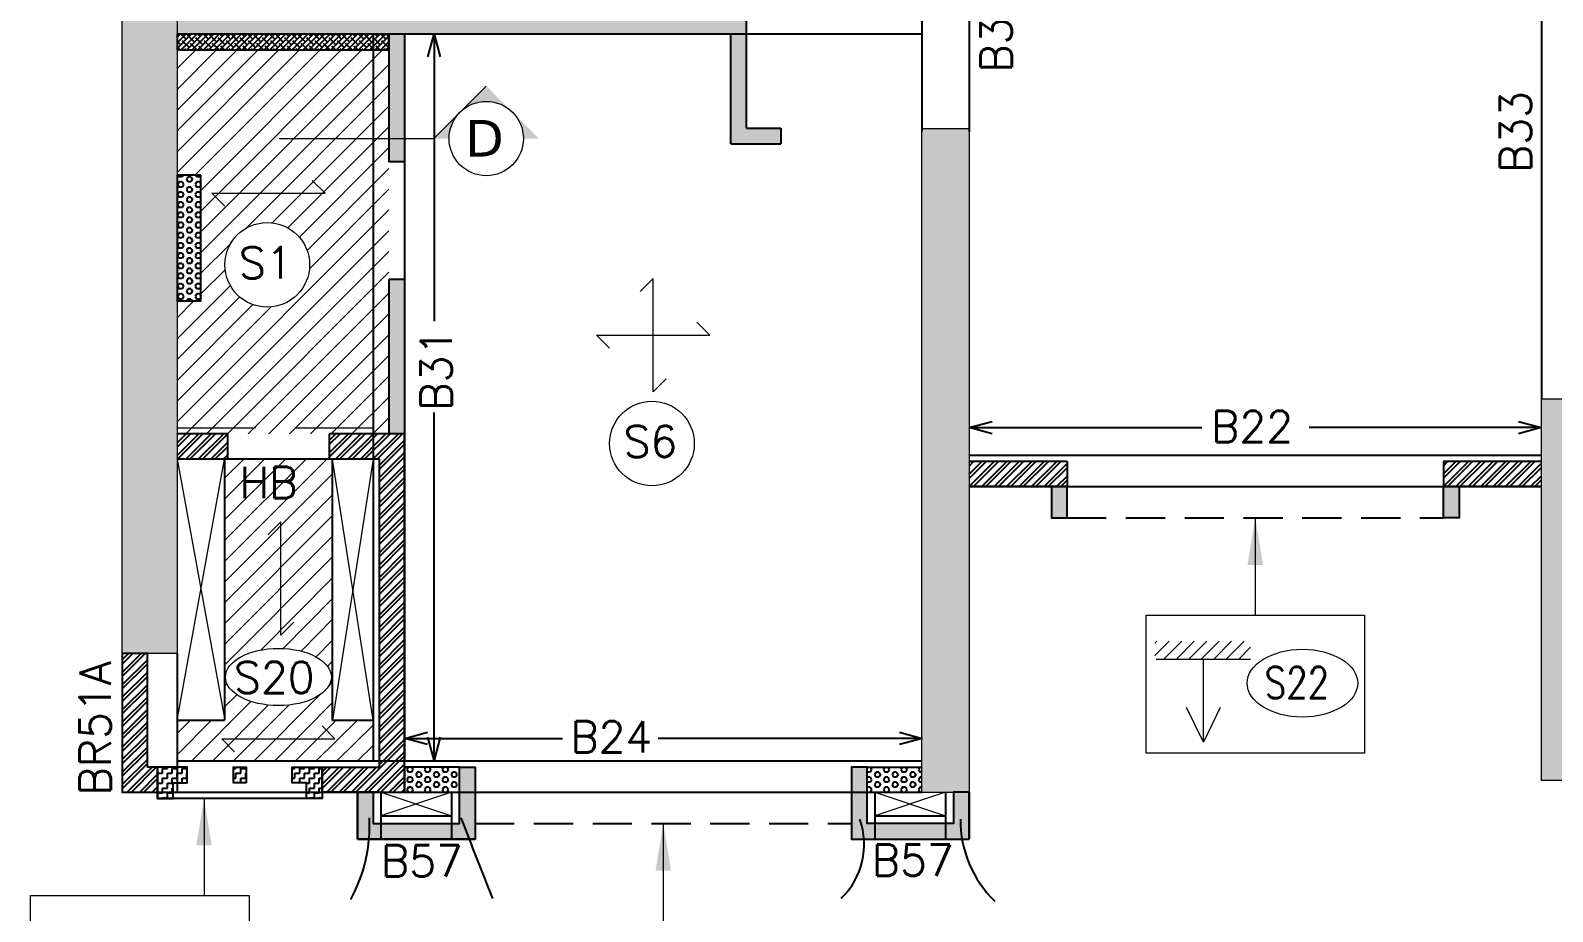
# Model space of a CAD drawing. Header units: millimetres. Extents: x 1181448 to 1317632, y -5734806 to -5633961.
# Drawn here: x 1184247 to 1193953, y -5655198 to -5649577 of the extents above; entities that cross this region are included whole.
import ezdxf

# ---------------------------------------------------------------- set-up
doc = ezdxf.new("R2010")
doc.units = ezdxf.units.MM
doc.header["$LTSCALE"] = 1000
doc.header["$MEASUREMENT"] = 0
for name, pattern in [('1', [0]), ('AUDIT_D_120904163729-0', [0]), ('HIDDEN', [0.375, 0.25, -0.125]), ('T8(T9 IS SIMILAR) - TYPICAL FLOOR ELEVATION$0$AUDIT_D_120904163729-0', [0]), ('T8(T9 IS SIMILAR) - TYPICAL FLOOR ELEVATION$0$HIDDEN', [0.375, 0.25, -0.125])]:
    doc.linetypes.add(name, pattern=pattern)
doc.layers.get('0').update_dxf_attribs({"linetype": 'AUDIT_D_120904163729-0'})
for name, color, linetype in [('100 MM THK. NON-STRUCTURAL WALL', 134, 'Continuous'), ('100 MM THK. NON-STRUCTURAL WALL FOR LEDGE WALL BELOW WASHBASIN COUNTER', 47, 'Continuous'), ('150 MM THK. BLOCK WORK.', 223, 'Continuous'), ('A_dim', 1, 'Continuous'), ('S-BEAM', 20, 'Continuous'), ('SCPL-BEAMS NO.', 7, 'Continuous'), ('secLINE', 7, 'Continuous'), ('T8(T9 IS SIMILAR) - TYPICAL FLOOR ELEVATION$0$A-WALL-FEATURES', 6, 'T8(T9 IS SIMILAR) - TYPICAL FLOOR ELEVATION$0$AUDIT_D_120904163729-0')]:
    doc.layers.add(name, color=color, linetype=linetype)
for name, color, linetype, lineweight in [('160 THK. STRUCT WALL', 7, 'Continuous', 15), ('3BHK-A$0$A-WALL- 160', 6, 'Continuous', 30), ('S-CUTOUT', 8, 'Continuous', 15), ('S-HATCH', 8, 'Continuous', 9), ('SCPL BEAM', 20, 'Continuous', 13), ('SCPL_DIM', 9, 'Continuous', 5), ('SCPL_SLAB MARK', 72, 'Continuous', 20)]:
    doc.layers.add(name, color=color, linetype=linetype, lineweight=lineweight)
for name, color, linetype, true_color in [('160MM THK.NON-STRUCTURAL WALLS', 7, 'Continuous', 0xea7b62), ('WALL - 0.16 thk STRUCTURAL', 7, '1', 0x24ffc8), ('WALL - 0.20 thk STRUCTURAL', 7, 'Continuous', 0xa60727)]:
    doc.layers.add(name, color=color, linetype=linetype, true_color=true_color)
doc.styles.add('ROMANS', font='romans.shx', dxfattribs={"width": 0.85})
doc.styles.add('SCPL', font='romans.shx')
doc.styles.add('VIN1', font='verdana.ttf', dxfattribs={"height": 0.3})
doc.dimstyles.new('SCPL', dxfattribs={"dimscale": 0, "dimtxt": 300, "dimasz": 300, "dimexe": 100, "dimexo": 200, "dimgap": 150, "dimtad": 0, "dimdec": 0, "dimzin": 1, "dimdsep": 46, "dimtxsty": 'SCPL', "dimcen": 150, "dimclrd": 1, "dimclre": 2, "dimclrt": 5, "dimadec": 3, "dimazin": 0, "dimtfac": 1, "dimtdec": 0, "dimtofl": 0, "dimtmove": 2, "dimatfit": 3, "dimfxl": 0, "dimtolj": 1, "dimtzin": 0, "dimlwd": 15, "dimlwe": 13, "dimarcsym": 0})
doc.dimstyles.new('SCPL-DIM-150', dxfattribs={"dimscale": 100, "dimtxt": 2.25, "dimasz": 1.45, "dimexe": 1, "dimexo": 1, "dimgap": 1, "dimtad": 1, "dimdec": 0, "dimzin": 0, "dimdsep": 46, "dimtxsty": 'ROMANS', "dimblk": 'OPEN30', "dimcen": 0.09, "dimclrd": 256, "dimclre": 256, "dimclrt": 7, "dimadec": 0, "dimazin": 0, "dimtfac": 1, "dimtdec": 0, "dimtofl": 0, "dimtmove": 0, "dimatfit": 3, "dimldrblk": 'OPEN30', "dimfxl": 1, "dimtolj": 1, "dimtzin": 0, "dimarcsym": 0})
pattern_1 = [(180, (-1211317.337245077, 5713184.575097054), (-3.977157145218398e-15, -32.47595264191645), [18.75, -37.5]), (299.9999999999999, (-1211317.337245077, 5713184.575097054), (28.125, 16.23797632095821), [18.74999999999995, -37.4999999999999]), (239.9999999999999, (-1211336.087245077, 5713184.575097054), (28.12499999999999, -16.23797632095823), [18.74999999999989, -37.49999999999979])]
pattern_2 = [(45.00000000000001, (-1211317.989510238, 5714470.169571966), (-39.77475644174329, 39.7747564417433), []), (45.00000000000001, (-1211291.47300598, 5714470.169571966), (-39.77475644174329, 39.7747564417433), [])]
pattern_3 = [(45, (206682313.3056081, 159334334.5176017), (-66.29126073623883, 66.29126073623884), [])]

# ---------------------------------------------------------------- blocks, each defined once
blk = doc.blocks.new('A$C5F94338C')
at = {"layer": 'WALL - 0.16 thk STRUCTURAL'}
h = blk.add_hatch(color=256, dxfattribs=at)
h.dxf.hatch_style = 1
h.paths.add_polyline_path([(5100.048144947272, 11560.00003652647), (5400.104745279532, 11560.00055604056), (5400.104737828951, 7324.959873128682), (5100.104737828951, 7324.959873128682)])
h = blk.add_hatch(color=256, dxfattribs=at)
h.dxf.hatch_style = 1
h.paths.add_polyline_path([(9049.978329251986, 9834.748555708677), (9350.034929584246, 9834.74907522276), (9350.048144947272, 7400.000036526471), (9050.048144947272, 7400.000036526471)])
at = {"layer": 'WALL - 0.20 thk STRUCTURAL'}
h = blk.add_hatch(color=256, dxfattribs=at)
h.dxf.hatch_style = 1
h.paths.add_polyline_path([(3.017066046595573e-05, 17709.999442745), (350.0481449472718, 17710.00003652647), (350.0550475823693, 8210.280706692487), (0.006932746153324842, 8210.280113030225)])
at = {"layer": '160 THK. STRUCT WALL'}
for points in [[(3.017066046595573e-05, 17709.999442745), (350.0481449472718, 17710.00003652647), (350.0550475823693, 8210.280706692487), (0.006932746153324842, 8210.280113030225)], [(5100.048144947272, 11560.00003652647), (5400.104745279532, 11560.00055604056), (5400.104737828951, 7324.959873128682), (5100.104737828951, 7324.959873128682)], [(9049.978329251986, 9834.748555708677), (9350.034929584246, 9834.74907522276), (9350.048144947272, 7400.000036526471), (9050.048144947272, 7400.000036526471)]]:
    blk.add_lwpolyline(points, close=True, dxfattribs=at)
blk = doc.blocks.new('HS')
at = {"linetype": 'Continuous'}
for p, q in [((-9.277298414872346, 0), (9.277298414872346, 0)), ((-9.277298414872346, 0), (-7.155978071312347, -2.121320343559318)), ((9.277298414872346, 0), (7.155978071313255, 2.121320343559318))]:
    blk.add_line(p, q, dxfattribs=at)
blk = doc.blocks.new('One WAy')
at = {"xscale": -38.94666666665216, "yscale": 38.94666666665216, "zscale": 38.94666666665216, "rotation": 270}
blk.add_blockref('HS', (0, 0), dxfattribs=at)
blk = doc.blocks.new('A$C42226032')
at = {"layer": 'SCPL_SLAB MARK'}
h = blk.add_hatch(dxfattribs=at)
h.set_pattern_fill('ANSI31', color=256, scale=0.2, angle=90)
h.set_pattern_definition([(135, (-48.78957498450661, -510.3908649645549), (-0.0176776695296637, -0.0176776695296637), [])])
h.paths.add_polyline_path([(-0.1371932203806165, -0.2348310001494669), (-0.1371932203806165, -0.2863041816063232), (0.1336667771734425, -0.2863041816063232), (0.1336667771734425, -0.2348310001494669)])
for p, q in [((0, 0), (0, -0.2348310001494669)), ((0, -1.99e-13), (-0.047252589632194, -0.0980868399981034)), ((0.047252589632194, -0.0980868399981034), (0, -1.99e-13)), ((0.1336667771734425, -0.2348310001494669), (-0.1336667771734425, -0.2348310001494669))]:
    blk.add_line(p, q, dxfattribs=at)
blk = doc.blocks.new('_Open30')
at = {"color": 0, "linetype": 'ByBlock', "lineweight": -2}
for p, q in [((-1, 0.26794919), (0, 0)), ((0, 0), (-1, -0.26794919)), ((0, 0), (-1, 0))]:
    blk.add_line(p, q, dxfattribs=at)
blk = doc.blocks.new('A$C9d47b38f')
at = {"layer": '100 MM THK. NON-STRUCTURAL WALL', "linetype": 'ByBlock'}
h = blk.add_hatch(dxfattribs=at)
h.set_pattern_fill('ZIGZAG', color=5, scale=250)
h.set_pattern_definition([(0, (-1211317.337245077, 5713184.575097054), (31.25, 31.25), [31.25, -31.25]), (90, (-1211286.087245077, 5713184.575097054), (-31.25, 31.25), [31.25, -31.25])])
h.paths.add_polyline_path([(-24984.59233406186, -6798.938750654459), (-24984.59233406186, -6498.938750654459), (-24884.59233406186, -6498.938750654459), (-24884.59233406186, -6698.938750654459), (-24334.5949870944, -6698.938750654459), (-24334.5949870944, -6338.887103915215), (-24234.5949870944, -6338.887103915215), (-24234.5949870944, -6798.938750654459)])
h.paths.add_polyline_path([(-21084.59764012694, -6798.938750654459), (-21084.59764012694, -6498.938750654459), (-21184.59764012694, -6498.938750654459), (-21184.59764012694, -6698.938750654459), (-21734.5949870944, -6698.938750654459), (-21734.5949870944, -6338.887103915215), (-21834.5949870944, -6338.887103915215), (-21834.5949870944, -6798.938750654459)])
h.paths.add_polyline_path([(-20459.68222868443, -4748.878017455339), (-20459.68222868443, -4548.878017455339), (-20559.68222868443, -4548.878017455339), (-20559.68222868443, -4748.878017455339)])
h.paths.add_polyline_path([(-17959.68222868443, -4548.878017455339), (-17959.68222868443, -4748.878017455339), (-18059.68222868443, -4748.878017455339), (-18059.68222868443, -4548.878017455339)])
h.paths.add_polyline_path([(-14684.51260843873, 3245.761873304844), (-14684.51260843873, 3445.761873304844), (-14784.51260843873, 3445.761873304844), (-14784.51260843873, 3245.761873304844)])
h.paths.add_polyline_path([(-17185.34474486113, 3445.761873304844), (-17185.34474486113, 3245.761873304844), (-17285.34474486113, 3245.761873304844), (-17285.34474486113, 3445.761873304844)])
h.paths.add_polyline_path([(-15574.68036496639, 11294.87709596753), (-15104.54978406429, 11294.87709596753), (-15104.54978406429, 10834.87709596753), (-15204.54978406429, 10834.87709596753), (-15204.54978406429, 11194.87709596753), (-15574.68036496639, 11194.87709596753)])
h.paths.add_polyline_path([(-13004.54978406429, 10834.87709596753), (-13004.54978406429, 11294.87709596753), (-12184.74489915371, 11294.87709596753), (-12184.74489915371, 11194.87709596753), (-12904.54978406429, 11194.87709596753), (-12904.54978406429, 10834.87709596753)])
h.paths.add_polyline_path([(-11654.81722670794, 12094.26008787751), (-11654.81722670794, 12294.26008787751), (-11554.81722670794, 12294.26008787751), (-11554.81722670794, 12094.26008787751)])
h.paths.add_polyline_path([(-9454.690307348967, 12294.26008787751), (-9454.690307348967, 12094.26008787751), (-9354.690307348967, 12094.26008787751), (-9354.690307348967, 12294.26008787751)])
h.paths.add_polyline_path([(-635.4551829993725, 12294.26008787751), (-635.4551829993725, 12094.26008787751), (-735.4551829993725, 12094.26008787751), (-735.4551829993725, 12294.26008787751)])
h.paths.add_polyline_path([(1564.671736359596, 12094.26008787751), (1564.671736359596, 12294.26008787751), (1464.671736359596, 12294.26008787751), (1464.671736359596, 12094.26008787751)])
h.paths.add_polyline_path([(2914.461154639721, 10834.87709596753), (2914.461154639721, 11294.87709596753), (2094.92725482583, 11294.87709596753), (2094.92725482583, 11194.87709596753), (2814.461154639721, 11194.87709596753), (2814.461154639721, 10834.87709596753)])
h.paths.add_polyline_path([(5484.599415510893, 11294.87709668279), (5014.461154639721, 11294.87709596753), (5014.461154639721, 10834.87709596753), (5114.461154639721, 10834.87709596753), (5114.461154639721, 11194.87709596753), (5484.599415302277, 11194.87709516287)])
h.paths.add_polyline_path([(4594.367118090391, 3245.761873304844), (4594.367118090391, 3445.761873304844), (4694.367118090391, 3445.761873304844), (4694.367118090391, 3245.761873304844)])
h.paths.add_polyline_path([(7095.199254542589, 3445.761873304844), (7095.199254542589, 3245.761873304844), (7195.199254542589, 3245.761873304844), (7195.199254542589, 3445.761873304844)])
h.paths.add_polyline_path([(10369.53673833609, -4748.878017455339), (10369.53673833609, -4548.878017455339), (10469.53673833609, -4548.878017455339), (10469.53673833609, -4748.878017455339)])
h.paths.add_polyline_path([(7869.536738336086, -4548.878017455339), (7869.536738336086, -4748.878017455339), (7969.536738336086, -4748.878017455339), (7969.536738336086, -4548.878017455339)])
h.paths.add_polyline_path([(10994.4521497786, -6798.938750654459), (10994.4521497786, -6498.938750654459), (11094.4521497786, -6498.938750654459), (11094.4521497786, -6698.938750654459), (11644.44949674606, -6698.938750654459), (11644.44949674606, -6338.887103915215), (11744.44949674606, -6338.887103915215), (11744.44949674606, -6798.938750654459)])
h.paths.add_polyline_path([(14894.44684371352, -6798.938750654459), (14894.44684371352, -6498.938750654459), (14794.44684371352, -6498.938750654459), (14794.44684371352, -6698.938750654459), (14244.44949674606, -6698.938750654459), (14244.44949674606, -6338.887103915215), (14144.44949674606, -6338.887103915215), (14144.44949674606, -6798.938750654459)])
h.paths.add_polyline_path([(5684.586121588945, -14400.06887069345), (5584.586121588945, -14400.06887069345), (5584.586121588945, -14600.06887069345), (5039.461154639721, -14600.06887069345), (5039.461154639721, -14240.06887069345), (4939.461154639721, -14240.06887069345), (4939.461154639721, -14700.06887069345), (5684.586121588945, -14700.06887069345)])
h.paths.add_polyline_path([(2839.461154639721, -14240.06887069345), (2739.461154639721, -14240.06887069345), (2739.461154639721, -14600.06887069345), (2094.92725482583, -14600.06887069345), (2094.92725482583, -14700.06887069345), (2839.461154639721, -14700.06887069345)])
h.paths.add_polyline_path([(-635.4551829993725, -15699.45186263323), (-635.4551829993725, -15499.45186263323), (-735.4551829993725, -15499.45186263323), (-735.4551829993725, -15699.45186263323)])
h.paths.add_polyline_path([(1564.671736359596, -15499.45186263323), (1564.671736359596, -15699.45186263323), (1464.671736359596, -15699.45186263323), (1464.671736359596, -15499.45186263323)])
h.paths.add_polyline_path([(-9454.690307348967, -15699.45186263323), (-9454.690307348967, -15499.45186263323), (-9354.690307348967, -15499.45186263323), (-9354.690307348967, -15699.45186263323)])
h.paths.add_polyline_path([(-11654.81722670794, -15499.45186263323), (-11654.81722670794, -15699.45186263323), (-11554.81722670794, -15699.45186263323), (-11554.81722670794, -15499.45186263323)])
h.paths.add_polyline_path([(-12929.60664498806, -14240.06887069345), (-12829.60664498806, -14240.06887069345), (-12829.60664498806, -14600.06887069345), (-12185.07274517417, -14600.06887069345), (-12185.07274517417, -14700.06887069345), (-12929.60664498806, -14700.06887069345)])
h.paths.add_polyline_path([(-15774.73161193728, -14400.06887069345), (-15674.73161193728, -14400.06887069345), (-15674.73161193728, -14600.06887069345), (-15129.60664498806, -14600.06887069345), (-15129.60664498806, -14240.06887069345), (-15029.60664498806, -14240.06887069345), (-15029.60664498806, -14700.06887069345), (-15774.73161193728, -14700.06887069345)])
h = blk.add_hatch(dxfattribs=at)
h.set_pattern_fill('ZIGZAG', color=5, scale=250)
h.set_pattern_definition([(9.213864076586625e-15, (-1211317.337245077, 5713184.575097054), (31.25, 31.25), [31.25, -31.25]), (90, (-1211286.087245077, 5713184.575097054), (-31.25, 31.25), [31.25, -31.25])])
h.paths.add_polyline_path([(-26134.55252462626, -1564.947439730167), (-24784.59764012694, -1564.947439730167), (-24784.59764012694, -964.9550589621067), (-24684.59764012694, -964.9550589621067), (-24684.59764012694, -1564.947439730167), (-22604.59764012694, -1564.947439730167), (-22604.59943416715, -864.9550589621067), (-22284.88127455115, -864.9550589621067), (-22284.88090160489, -964.9542395472527), (-22504.59764012694, -964.9550589621067), (-22504.59764012694, -2264.939820498228), (-22284.88127455115, -2264.939001083374), (-22284.88127455115, -2364.939001083374), (-22604.59764012694, -2364.939820498228), (-22604.59764012694, -1664.947439730167), (-24684.59764012694, -1664.947439730167), (-24684.59764012694, -2479.947477966547), (-24784.59764012694, -2479.947477966547), (-24784.59764012694, -1664.947439730167), (-26134.55245196819, -1664.947439730167)])
h.paths.add_polyline_path([(-26134.55252462626, -64.94743973016739), (-25534.59764012694, -64.94743973016739), (-25534.59764012694, 35.05256026983261), (-26134.55252462626, 35.05256026983261)])
h.paths.add_polyline_path([(-24784.59764012694, 2485.052560269833), (-24684.59764012694, 2485.052560269833), (-24684.59764012694, -64.94743973016739), (-24784.59764012694, -64.94743973016739)])
h.paths.add_polyline_path([(-24784.59764012694, -4214.947439730167), (-24684.59764012694, -4214.947439730167), (-24684.59764012694, -3229.947477966547), (-24784.59764012694, -3229.947477966547)])
h.paths.add_polyline_path([(-16415.18629747629, -2190.461257398129), (-17235.07665395737, -2190.461257398129), (-17235.07665395737, -2290.461257398129), (-16415.18629747629, -2290.461257398129)])
h.paths.add_polyline_path([(-15535.18629747629, -2190.461257398129), (-14635.09883320332, -2190.461257398129), (-14635.09883320332, -2290.461257398129), (-15535.18629747629, -2290.461257398129)])
h.paths.add_polyline_path([(-17184.81109955907, -965.2881563305855), (-14784.96760937572, -965.2881563305855), (-14784.96760937572, -865.2881563305855), (-17184.81109955907, -865.2881563305855)])
h.paths.add_polyline_path([(-13884.96760937572, 1384.393387854099), (-13784.96760937572, 1384.393387854099), (-13784.96760937572, -965.2881563305855), (-13884.96760937572, -965.2881563305855)])
h.paths.add_polyline_path([(-13034.96760937572, -965.2881563305855), (-12358.63710010052, -965.2881563305855), (-12358.63710010052, -865.2889782190323), (-13034.96760937572, -865.2889782190323)])
h.paths.add_polyline_path([(-14445.41676530242, -7024.045475691557), (-15235.10578888655, -7025.105762571096), (-15235.00098022819, -6925.097732961178), (-15235.1024428308, -6925.105663120747), (-15135.10578888655, -6925.105664670467), (-14445.41676530242, -6924.045377790928)])
h.paths.add_polyline_path([(-17920.09308093786, 3244.699946671724), (-17435.07665395737, 3244.995834708214), (-17435.07665395737, 3144.520775347948), (-17920.01637029648, 3144.520775347948)])
h.paths.add_polyline_path([(-24684.63709697127, 4629.885639190674), (-24124.99770006537, 4629.807563871145), (-24124.99770006537, 4529.852728337049), (-24684.63419434428, 4529.852728307247)])
h.paths.add_polyline_path([(-17135.07665234804, -2539.400921583176), (-17235.07665395737, -2539.400921583176), (-17235.07665395737, -2289.400921583176), (-17135.07665234804, -2289.400921583176)])
h = blk.add_hatch(dxfattribs=at)
h.set_pattern_fill('ZIGZAG', color=5, scale=250)
h.set_pattern_definition([(0, (-1211317.337245077, 5757996.168619722), (31.25, 31.25), [31.25, -31.25]), (90, (-1211286.087245077, 5757996.168619722), (-31.25, 31.25), [31.25, -31.25])])
h.paths.add_polyline_path([(-25695.05995720625, -6438.963591009378), (-25775.27388346195, -6438.963591009378), (-25775.27388346195, -6338.963561743498), (-25695.05995720625, -6338.963561743498)])
edge = h.paths.add_edge_path()
edge.add_line((-26259.96772506833, -6488.973057150841), (-26259.96772506833, -6538.973057150841))
edge.add_line((-26259.96772506833, -6538.973057150841), (-26159.96772506833, -6538.973057150841))
edge.add_line((-26159.96772506833, -6538.973057150841), (-26159.96772506833, -6488.973057150841))
edge.add_line((-26159.96772506833, -6488.973057150841), (-26159.96772506833, -6438.973057150841))
edge.add_line((-26159.96772506833, -6438.973057150841), (-26070.16727599502, -6438.963591009378))
edge.add_line((-26070.16727599502, -6438.963591009378), (-26070.16728493571, -6338.963584572077))
edge.add_line((-26070.16728493571, -6338.963584572077), (-26259.96772506833, -6338.997453033924))
edge.add_line((-26259.96772506833, -6338.997453033924), (-26259.96771433949, -6488.973057150841))
edge.add_line((-25210.1669203341, -6488.963591009378), (-25210.1669203341, -6538.963591009378))
edge.add_line((-25210.1669203341, -6538.963591009378), (-25310.1669203341, -6538.963591009378))
edge.add_line((-25310.1669203341, -6538.963591009378), (-25310.1669203341, -6488.963591009378))
edge.add_line((-25310.1669203341, -6488.963591009378), (-25310.1669203341, -6438.963591009378))
edge.add_line((-25310.1669203341, -6438.963591009378), (-25400.1669203341, -6438.963591009378))
edge.add_line((-25400.1669203341, -6438.963591009378), (-25400.1669113934, -6338.963584572077))
edge.add_line((-25400.1669113934, -6338.963584572077), (-25210.1669203341, -6338.987986892462))
edge.add_line((-25210.1669203341, -6338.987986892462), (-25210.16693103313, -6488.963591009378))
at = {"layer": '100 MM THK. NON-STRUCTURAL WALL FOR LEDGE WALL BELOW WASHBASIN COUNTER'}
h = blk.add_hatch(dxfattribs=at)
h.set_pattern_fill('ANSI38', color=5, scale=200)
h.set_pattern_definition([(45, (-27235.26789188385, -16184.57062521577), (-17.67766952966369, 17.67766952966369), []), (135, (-27235.26789188385, -16184.57062521577), (-53.03300858899106, 17.67766952966369), [62.5, -37.5])])
h.paths.add_polyline_path([(-24784.59764012694, -1663.887103915215), (-26134.89078259468, -1663.887103915215), (-26134.89078259468, -1763.996886491776), (-24784.59764012694, -1763.996886491776)])
at = {"layer": '150 MM THK. BLOCK WORK.'}
h = blk.add_hatch(dxfattribs=at)
h.set_pattern_fill('HEX', color=5, scale=150, angle=180)
h.set_pattern_definition([(180, (-1211317.337245077, 5713084.575097054), (-3.977157145218398e-15, -32.47595264191645), [18.75, -37.5]), (299.9999999999999, (-1211317.337245077, 5713084.575097054), (28.125, 16.23797632095821), [18.74999999999995, -37.4999999999999]), (239.9999999999999, (-1211336.087245077, 5713084.575097054), (28.12499999999999, -16.23797632095823), [18.74999999999989, -37.49999999999979])])
h.paths.add_polyline_path([(-25984.55215036869, -2563.887103915215), (-26134.55215036869, -2563.887103915215), (-26134.55215039849, -3363.887103915215), (-25984.55215039849, -3363.887103915215)])
h = blk.add_hatch(dxfattribs=at)
h.set_pattern_fill('HEX', color=5, scale=150, angle=180)
h.set_pattern_definition(pattern_1)
h.paths.add_polyline_path([(-24334.5287669003, -6338.887103915215), (-24684.59764012694, -6338.887103915215), (-24684.59764012694, -6498.887103915215), (-24334.5287669003, -6498.887103915215)])
h = blk.add_hatch(dxfattribs=at)
h.set_pattern_fill('HEX', color=5, scale=150, angle=180)
h.set_pattern_definition(pattern_1)
h.paths.add_polyline_path([(-21734.5287669003, -6500.162945181131), (-21384.59764012694, -6500.162945181131), (-21384.59764012694, -6340.130401074886), (-21734.5287669003, -6340.130401074886)])
at = {"layer": '160MM THK.NON-STRUCTURAL WALLS', "linetype": 'ByBlock'}
h = blk.add_hatch(dxfattribs=at)
h.set_pattern_fill('ANSI32', color=5, scale=150)
h.set_pattern_definition(pattern_2)
h.paths.add_polyline_path([(-26134.55245196819, -4215.130401074886), (-25814.57504609227, -4215.130401074886), (-25814.57504609227, -4375.130401074886), (-26134.55245196819, -4375.130401074886)])
h = blk.add_hatch(dxfattribs=at)
h.set_pattern_fill('ANSI32', color=5, scale=150)
h.set_pattern_definition(pattern_2)
h.paths.add_polyline_path([(-25209.59877574444, -6500.285774201155), (-25209.61583524942, -6340.169291764498), (-24844.59764012694, -6340.169291764498), (-24844.59764012694, -4375.130401074886), (-25164.57504603267, -4375.130401074886), (-25164.57504603267, -4215.130401074886), (-24684.59764012694, -4215.130401074886), (-24684.59764012694, -6340.130401074886), (-24684.59631362557, -6338.870831847191), (-24684.59896665812, -6498.903375953436)])
h = blk.add_hatch(dxfattribs=at)
h.set_pattern_fill('ANSI32', color=5, scale=150)
h.set_pattern_definition(pattern_2)
h.paths.add_polyline_path([(-20459.68222868443, -4390.102212011814), (-21084.59764012694, -4390.102212011814), (-21084.59764012694, -4550.102212011814), (-20459.68222868443, -4550.102212011814)])
h = blk.add_hatch(dxfattribs=at)
h.set_pattern_fill('ANSI32', color=5, scale=150)
h.set_pattern_definition(pattern_2)
h.paths.add_polyline_path([(-18059.68222868443, -4550.102212011814), (-17434.7668209374, -4550.102212011814), (-17434.7668209374, -4390.102212011814), (-18059.68222868443, -4390.102212011814)])
h = blk.add_hatch(dxfattribs=at)
h.set_pattern_fill('ANSI32', color=5, scale=150)
h.set_pattern_definition(pattern_2)
h.paths.add_polyline_path([(-26484.59969386458, -6500.348566740751), (-26484.60119971633, -5615.014442831278), (-26324.59521368146, -5615.014442831278), (-26324.59521368146, -6340.130630403757), (-26259.59745377302, -6340.179642617702), (-26259.59745377302, -6500.397645741701)])
at = {"layer": 'S-HATCH'}
h = blk.add_hatch(dxfattribs=at)
h.set_pattern_fill('ANSI31', color=5, scale=750)
h.set_pattern_definition(pattern_3)
edge = h.paths.add_edge_path(flags=16)
edge.add_arc((-25560.07698953152, -3134.886220484972), 269.8868610858917, 0, 360)
h.paths.add_polyline_path([(-25762.45979678631, -3271.480839848518), (-25395.79313012958, -3271.480839848518), (-25395.79313012958, -2971.480839848518), (-25762.45979678631, -2971.480839848518)], flags=0)
h.paths.add_polyline_path([(-24784.40833604336, -1763.997340887785), (-26135.08008670807, -1763.996432065964), (-26135.07903823256, -4213.879129260778), (-24784.786218822, -4213.895078569651)])
h.paths.add_polyline_path([(-26134.5521504283, -2563.887103915215), (-25984.55215033889, -2563.887103915215), (-25984.55215039849, -3363.887103915215), (-26134.55215036869, -3363.887103915215)], flags=16)
h = blk.add_hatch(dxfattribs=at)
h.set_pattern_fill('ANSI31', color=5, scale=750)
h.set_pattern_definition(pattern_3)
h.paths.add_polyline_path([(-25143.29133740067, -4373.887103915215), (-25164.57504609227, -4373.887103915215), (-25831.66844040155, -4373.887954711914), (-25831.87217116356, -6037.550903111696), (-25831.62905845046, -6038.887697696686), (-26134.28013429046, -6038.887697696686), (-26135.06998351216, -6043.236562848091), (-26135.06656655669, -6298.939659714699), (-24885.00378298759, -6298.929956316948), (-24884.96345123649, -6038.887697696686), (-25143.12704953551, -6038.887697696686), (-25143.49552255869, -6041.260629415512)])
edge = h.paths.add_edge_path(flags=16)
edge.add_ellipse((-25488.75566539168, -5764.43528392911), major_axis=(-337.599998652935, 0), ratio=0.5404940026340262, start_angle=0, end_angle=360)
h.paths.add_polyline_path([(-25793.80360004306, -5917.273579001427), (-25179.51788574457, -5917.273579001427), (-25179.51788574457, -5617.273579001427), (-25793.80360004306, -5617.273579001427)], flags=24)
h.paths.add_polyline_path([(-25748.23964065313, -4672.944425433874), (-25305.38249778748, -4672.944425433874), (-25305.38249778748, -4372.944425433874), (-25748.23964065313, -4372.944425433874)], flags=9)
at = {"layer": 'secLINE', "lineweight": 0}
h = blk.add_hatch(color=5, dxfattribs=at)
h.paths.add_polyline_path([(-24334.86831691861, -2165.562369018793, 0.193078636521584), (-24400.53137987852, -2329.265581160784), (-24498.5715290904, -2329.265581160784)])
h.paths.add_polyline_path([(-23999.93410494924, -2158.034581452608, 0.1930786365989297), (-24163.63731712103, -2092.371518462896, 0.1930786363473363), (-24327.34052914381, -2158.034581303596), (-24163.63731715083, -1994.331369310617)])
h.paths.add_polyline_path([(-23926.74325442314, -2329.265581130981, 0.1930786366679874), (-23992.40631747246, -2165.562368899584), (-23828.70310518146, -2329.265581101179)])
at = {"layer": '100 MM THK. NON-STRUCTURAL WALL', "color": 5, "linetype": 'ByBlock'}
for p, q in [((-22504.59764012694, -2263.879484683275, 0.2015843654422985), (-22504.59764012694, -963.8947231471539, 0.2015843654422985)), ((-24784.59764012694, -1663.887103915215, 0.2015843654422985), (-26134.55245196819, -1663.887103915215, 0.2015843654422985)), ((-24784.59764012694, -1663.887103915215, 0.2015843654422985), (-24784.59764012694, -2478.887142151594, 0.2015843654422985)), ((-22604.59764012694, -1663.887103915215, 0.2015843654422985), (-24684.59764012694, -1663.887103915215, 0.2015843654422985)), ((-24684.59764012694, -1663.887103915215, 0.2015843654422985), (-24684.59764012694, -2478.887142151594, 0.2015843654422985)), ((-22604.59764012694, -2363.879484683275, 0.2015843654422985), (-22604.59764012694, -1663.887103915215, 0.2015843654422985)), ((-22504.59764012694, -2263.879484683275, 0.2015843654422985), (-22284.88127455115, -2263.878665268421, 0.2015843654422985)), ((-22284.88127455115, -2263.878665268421, 0.2015843654422985), (-22284.88127455115, -2363.878665268421, 0.2015843654422985)), ((-22604.59764012694, -2363.879484683275, 0.2015843654422985), (-22284.88127455115, -2363.878665268421, 0.2015843654422985)), ((-24684.59764012694, -2478.887142151594, 0.2015843654422985), (-24784.59764012694, -2478.887142151594, 0.2015843654422985)), ((-24684.59764012694, -3228.887142151594, 0.2015843654422985), (-24784.59764012694, -3228.887142151594, 0.2015843654422985)), ((-24784.59764012694, -3228.887142151594, 0.2015843654422985), (-24784.59764012694, -4213.887103915215, 0.2015843654422985)), ((-24684.59764012694, -3228.887142151594, 0.2015843654422985), (-24684.59764012694, -4213.887103915215, 0.2015843654422985))]:
    blk.add_line(p, q, dxfattribs=at)
at = {"layer": '100 MM THK. NON-STRUCTURAL WALL', "color": 5}
blk.add_line((-25134.43549746275, -1663.996886491776, 0.2015843654422985), (-25784.71450167894, -1663.996886491776, 0.2015843654422985), dxfattribs=at)
at = {"layer": '100 MM THK. NON-STRUCTURAL WALL', "color": 5, "linetype": 'ByBlock', "elevation": 0.2015843654422985}
for points in [[(-20459.68222868443, -4748.878017455339), (-20459.68222868443, -4548.878017455339), (-20559.68222868443, -4548.878017455339), (-20559.68222868443, -4748.878017455339)], [(-17959.68222868443, -4548.878017455339), (-17959.68222868443, -4748.878017455339), (-18059.68222868443, -4748.878017455339), (-18059.68222868443, -4548.878017455339)], [(-24984.59233406186, -6798.938750654459), (-24984.59233406186, -6498.938750654459), (-24884.59233406186, -6498.938750654459), (-24884.59233406186, -6698.938750654459), (-24334.5949870944, -6698.938750654459), (-24334.5949870944, -6338.887103915215), (-24234.5949870944, -6338.887103915215), (-24234.5949870944, -6798.938750654459)], [(-21084.59764012694, -6798.938750654459), (-21084.59764012694, -6498.938750654459), (-21184.59764012694, -6498.938750654459), (-21184.59764012694, -6698.938750654459), (-21734.5949870944, -6698.938750654459), (-21734.5949870944, -6338.887103915215), (-21834.5949870944, -6338.887103915215), (-21834.5949870944, -6798.938750654459)]]:
    blk.add_lwpolyline(points, close=True, dxfattribs=at)
at = {"layer": '100 MM THK. NON-STRUCTURAL WALL', "color": 5, "elevation": 0.2259098840752113}
for points in [[(-26259.96772506833, -6488.973057150841), (-26259.96772506833, -6488.973057150841), (-26259.96772506833, -6538.973057150841), (-26159.96772506833, -6538.973057150841), (-26159.96772506833, -6488.973057150841), (-26159.96772506833, -6438.973057150841), (-26070.16727599502, -6438.963591009378), (-26070.16728493571, -6338.963584572077), (-26259.96772506833, -6338.997453033924), (-26259.96771433949, -6488.973057150841)], [(-25210.1669203341, -6488.963591009378), (-25210.1669203341, -6488.963591009378), (-25210.1669203341, -6538.963591009378), (-25310.1669203341, -6538.963591009378), (-25310.1669203341, -6488.963591009378), (-25310.1669203341, -6438.963591009378), (-25400.1669203341, -6438.963591009378), (-25400.1669113934, -6338.963584572077), (-25210.1669203341, -6338.987986892462), (-25210.16693103313, -6488.963591009378)]]:
    blk.add_lwpolyline(points, dxfattribs=at)
blk.add_lwpolyline([(-25695.05995720625, -6438.963591009378), (-25775.27388346195, -6438.963591009378), (-25775.27388346195, -6338.963561743498), (-25695.05995720625, -6338.963561743498)], close=True, dxfattribs=at)
at = {"layer": '100 MM THK. NON-STRUCTURAL WALL FOR LEDGE WALL BELOW WASHBASIN COUNTER', "color": 5, "elevation": 0.2015843654422985}
blk.add_lwpolyline([(-26134.89078259468, -1763.996886491776), (-24784.59764012694, -1763.996886491776), (-24784.59764012694, -1663.887103915215), (-26134.89078259468, -1663.887103915215)], close=True, dxfattribs=at)
at = {"layer": '150 MM THK. BLOCK WORK.', "color": 5, "linetype": 'ByBlock'}
for p, q in [((-21734.5287669003, -6338.887103915215, -0.3123047275019246), (-21384.59764012694, -6338.887103915215, 0.2015843654422985)), ((-21734.5287669003, -6498.887103915215, -0.3123047275019246), (-21384.59764012694, -6498.887103915215, 0.2015843654422985))]:
    blk.add_line(p, q, dxfattribs=at)
at = {"layer": '150 MM THK. BLOCK WORK.', "color": 5, "elevation": 0.2015843654422985}
blk.add_lwpolyline([(-25984.55215036869, -2563.887103915215), (-26134.55215036869, -2563.887103915215), (-26134.55215039849, -3363.887103915215), (-25984.55215039849, -3363.887103915215)], close=True, dxfattribs=at)
at = {"layer": '150 MM THK. BLOCK WORK.', "color": 5, "linetype": 'ByBlock', "elevation": -0.3123047275019246}
blk.add_lwpolyline([(-24334.5287669003, -6338.887103915215), (-24684.59764012694, -6338.887103915215), (-24684.59764012694, -6498.887103915215), (-24334.5287669003, -6498.887103915215)], close=True, dxfattribs=at)
at = {"layer": '160MM THK.NON-STRUCTURAL WALLS', "color": 5, "linetype": 'ByBlock'}
for p, q in [((-25814.57504609227, -4213.887103915215, 0.2015843654422985), (-26134.55245196819, -4213.887103915215, 0.2015843654422985)), ((-25814.57504609227, -4213.887103915215, 0.2015843654422985), (-25814.57504609227, -4373.887103915215, 0.2015843654422985)), ((-24684.59764012694, -4213.887103915215, 0.2015843654422985), (-25164.57504609227, -4213.887103915215, 0.2015843654422985)), ((-25164.57504609227, -4213.887103915215, 0.2015843654422985), (-25164.57504609227, -4373.887103915215, 0.2015843654422985)), ((-24684.59764012694, -6498.887103915215, 0.2015843654422985), (-24684.59764012694, -4213.887103915215, 0.2015843654422985)), ((-25814.57504609227, -4373.887103915215, 0.2015843654422985), (-26134.55245196819, -4373.887103915215, 0.2015843654422985)), ((-24844.59764012694, -4373.887103915215, 0.2015843654422985), (-25164.57504609227, -4373.887103915215, 0.2015843654422985)), ((-24844.59764012694, -6338.887103915215, 0.2015843654422985), (-24844.59764012694, -4373.887103915215, 0.2015843654422985)), ((-20459.67957749963, -4388.85891482234, 0.2015843654422985), (-21084.59764012694, -4388.85891482234, 0.2015843654422985)), ((-20459.67957749963, -4388.85891482234, 0.2015843654422985), (-20459.67957749963, -4548.85891482234, 0.2015843654422985)), ((-18059.68223053217, -4388.85891482234, 0.2015843654422985), (-18059.68223053217, -4548.85891482234, 0.2015843654422985)), ((-17434.7668209374, -4388.85891482234, 0.2015843654422985), (-18059.68223053217, -4388.85891482234, 0.2015843654422985)), ((-20459.67957749963, -4548.85891482234, 0.2015843654422985), (-21084.59764012694, -4548.85891482234, 0.2015843654422985)), ((-17434.76416763663, -4548.85891482234, 0.2015843654422985), (-18059.68223053217, -4548.85891482234, 0.2015843654422985)), ((-24844.59764012694, -6498.887103915215, 0.2015843654422985), (-24684.59764012694, -6498.887103915215, 0.2015843654422985))]:
    blk.add_line(p, q, dxfattribs=at)
at = {"layer": '160MM THK.NON-STRUCTURAL WALLS', "color": 5, "linetype": 'ByBlock', "elevation": 0.2015843654422985}
for points in [[(-26324.59521368146, -6338.887103915215), (-26324.59521368146, -5613.771145641804), (-26484.59521368146, -5613.771145641804), (-26484.59521368146, -6499.105269551277), (-26325.04032674432, -6499.105269551277)], [(-26325.04032680392, -6499.105753660202), (-26259.59745377302, -6499.154348582029), (-26259.59745377302, -6338.887103915215), (-26325.04058119655, -6338.887103915215)], [(-24844.59764012694, -6498.887103915215), (-25209.59878703952, -6498.936345428228), (-25209.59878703952, -6338.887103915215), (-24844.59764012694, -6338.887103915215)]]:
    blk.add_lwpolyline(points, dxfattribs=at)
at = {"layer": '3BHK-A$0$A-WALL- 160', "color": 5, "linetype": 'ByBlock'}
for p, q in [((-21384.95102620125, -2263.878665268421, 0.2015843654422985), (-21384.88127455115, -2263.878665268421, 0.2015843654422985)), ((-21384.94968989491, -2363.878665268421, 0.2015843654422985), (-21384.88127455115, -2363.878665268421, 0.2015843654422985))]:
    blk.add_line(p, q, dxfattribs=at)
at = {"layer": 'S-BEAM', "color": 5}
for p, q in [((-17435.19337794185, -964.5778814554214, 0.1102285045280811), (-17435.28177908063, -3989.251262813807, 0.1102285045280633)), ((-21385.10022348166, -980.3605555891991, 0.0646119882816732), (-21385.01967859268, -2280.214632928371, 0.06517622503801318)), ((-21385.07630157471, -982.6612548232079, 0.06517622503801318), (-21385.06315028667, -2282.645496785641, 0.06517622503801318)), ((-21085.1002240479, -980.3419662117958, 0.0646119882816732), (-21085.01967915893, -2280.196043550968, 0.06517622503801318)), ((-21085.01967915893, -986.9430995285511, 0.06517622503801318), (-21085.0065279007, -2286.927341490984, 0.06517622503801318)), ((-21385.07654300332, -1663.888401150703, 0.2015843652662851), (-26134.9803108871, -1663.884949803352, 0.2015843652662851)), ((-24884.28490188718, -1663.885858565569, 0.05551182260475085), (-24885.00379082561, -6298.980482906103, 0.6854084743496215)), ((-24684.2848996222, -1663.886003881693, 0.05550655106673746), (-24685.0037946105, -6299.01941883564, 0.6854084743496215)), ((-21084.83547335863, -4349.039393752813, 0.2015843654422982), (-17435.03869602084, -4349.039387315512, 0.2955987741323538)), ((-21084.835473001, -4549.039393752813, 0.2015843654422982), (-17435.03869566321, -4549.039387315512, 0.2955987741323538)), ((-26485.12383630872, -5613.844971865416, 0.3781179782270928), (-26485.11200740933, -6499.044192582369, 0.3781179782270928)), ((-26135.0757214725, -5613.844717532396, 0.3781179782270928), (-26135.06389257312, -6499.04393824935, 0.3781179782270928)), ((-26135.07004162669, -6038.887697696686, 0.5891775439472962), (-25831.87233486772, -6038.887697696686, 0.5891775439472962)), ((-25144.77570721507, -6038.887697696686, 0.5891775439472962), (-24884.59020146728, -6038.887697696686, 0.5891775439472962)), ((-26135.06656652689, -6298.939659714699, 0.3570138156503255), (-21384.66025847197, -6298.902785509825, 0.07061413631413294)), ((-26485.11200875044, -6498.94237691164, 0.3781179782270533), (-21384.65870600939, -6498.902785509825, 0.07061413631413294)), ((-26135.06389257312, -6499.04393824935, 0.3781179782270928), (-21385.11338284612, -6498.980464607477, 0.3775537414707527)), ((-24985.12785926461, -6499.156380653381, 0.3781179782272808), (-24985.12785926461, -6799.156380653381, 0.3781179782272808)), ((-24835.12785926461, -6499.156380653381, 0.3781179782272808), (-24835.12785926461, -6799.156380653381, 0.3781179782272808)), ((-24384.9413832128, -6499.104733914137, 0.5437553413258207), (-24384.9413832128, -6799.156380653381, 0.5437553413258207)), ((-24234.9413832128, -6499.104733914137, 0.5437553413258207), (-24234.9413832128, -6799.156380653381, 0.5437553413258207)), ((-21834.9413832128, -6499.104733914137, 0.5437553413263891), (-21834.9413832128, -6799.156380653381, 0.5437553413263891)), ((-21684.9413832128, -6499.104733914137, 0.5437553413263891), (-21684.9413832128, -6799.156380653381, 0.5437553413263891)), ((-21235.13316532969, -6499.156380653381, 0.2841035695367573), (-21235.13316532969, -6799.156380653381, 0.2841035695367573)), ((-21085.13316532969, -6499.156380653381, 0.2841035695367573), (-21085.13316532969, -6799.156380653381, 0.2841035695367573)), ((-24835.12785926461, -6649.156380653381, 0.3781179782272808), (-24384.9413832128, -6649.156380653381, 0.5437553413258207)), ((-21684.9413832128, -6649.156380653381, 0.5437553413263891), (-21235.13316532969, -6649.156380653381, 0.2841035695367573)), ((-24985.12785926461, -6799.156380653381, 0.3781179782272808), (-24234.9413832128, -6799.156380653381, 0.5437553413258207)), ((-21834.9413832128, -6799.156380653381, 0.5437553413263891), (-21085.13316532969, -6799.156380653381, 0.2841035695367573))]:
    blk.add_line(p, q, dxfattribs=at)
for points, elevation in [([(-25143.49552255869, -6041.260629504919), (-25143.29133495688, -4373.867037445307), (-25831.66844040155, -4373.887954711914), (-25831.87237221003, -6039.192615658045)], -0.2423275729540282), ([(-25831.90418031812, -6298.937306463718), (-25831.90418726206, -6298.993958503008), (-25143.52708181739, -6298.973041236401), (-25143.5270767808, -6298.931963056326)], -0.2423275729540282), ([(-25209.59878703952, -6499.031571239233), (-25209.59878703952, -6538.963591009378), (-26259.96772512794, -6538.963591009378), (-26259.9680365622, -6498.940629273653)], 0.3780080441492149)]:
    blk.add_lwpolyline(points, dxfattribs=dict(at, elevation=elevation))
for centre, radius, start, end in [((-25883.39131915569, -6714.080140024424, 0.6377697500166852), 975.7145335751107, 331.2609000846455, 2.997621030964036), ((10211.21807226539, 6622.122740030289, 0.8034071131152253), 37003.53877030432, 201.0403009141817, 201.8953800973721), ((-22234.44630473852, -6830.703829050064, 0.8034071131157937), 480.8756784869018, 314.1351284700925, 19.35293771954635), ((-20421.83157360554, -6678.972172468901, 0.5437553413261618), 717.5410560958045, 179.3912154933155, 225.9624916614326)]:
    blk.add_arc(centre, radius, start, end, dxfattribs=at)
at = {"layer": 'S-CUTOUT', "color": 5, "ltscale": 500}
for p, q in [((-26134.46027120948, -4373.721363961697, 0.2285686466238597), (-25831.61017808318, -6038.991514384747, 0.6827002664317107)), ((-26134.40925732255, -6039.598641842604, 0.6827002570774463), (-25831.87968665361, -4373.887961119413, -0.2423275729540283)), ((-24884.485640347, -6039.560661226511, 0.6827002570774463), (-25143.29133495688, -4373.867037445307, 0.201584362879771)), ((-24884.55117765069, -4373.683383792639, 0.2285686466238597), (-25143.23306465149, -6039.570425152779, 0.6827002664317107))]:
    blk.add_line(p, q, dxfattribs=at)
at = {"layer": 'S-CUTOUT', "color": 5, "linetype": 'HIDDEN', "ltscale": 500}
for p, q in [((-24384.9413832128, -6499.104733914137, 0.5437553413258207), (-24835.12785926461, -6649.156380653381, 0.3781179782272808)), ((-24835.12785926461, -6499.156380653381, 0.3781179782272808), (-24384.9413832128, -6649.130557268858, 0.5437553413258207)), ((-21684.9413832128, -6499.104733914137, 0.5437553413263891), (-21235.13316532969, -6649.156380653381, 0.2841035695367573)), ((-21235.13316532969, -6499.156380653381, 0.2841035695367573), (-21684.9413832128, -6649.130557268858, 0.5437553413263891))]:
    blk.add_line(p, q, dxfattribs=at)
at = {"layer": 'SCPL BEAM', "color": 5, "linetype": 'HIDDEN', "ltscale": 2}
for p, q in [((-26135.07740154862, -4173.873396873474, 0.2017748741379221), (-24884.78248506784, -4173.889344751835, 0.2015532214965395)), ((-26135.07995262742, -4373.873396873474, 0.2017748741379221), (-24884.78503614664, -4373.889344722033, 0.2015532214965395))]:
    blk.add_line(p, q, dxfattribs=at)
at = {"layer": 'SCPL_SLAB MARK', "color": 5}
for points, elevation in [([(-19956.52272126079, -5369.569399774075), (-18562.84173607826, -5369.569399774075), (-18562.84173607826, -6250.210011780262), (-19956.52272126079, -6250.210011780262)], 0.2015843654422985), ([(-27070.14117395878, -7159.032967746258), (-25676.46018877625, -7159.032967746258), (-25676.46018877625, -8039.673579752445), (-27070.14117395878, -8039.673579752445)], 0.2764301043827116)]:
    blk.add_lwpolyline(points, close=True, dxfattribs=dict(at, elevation=elevation))
for centre in [(-25560.07698953152, -3134.886220484972, 0.2308135881370823), (-23106.96543502808, -4274.971072018147, 0.2308135881370823)]:
    blk.add_circle(centre, 269.8868610880397, dxfattribs=at)
for centre, major_axis, ratio in [((-25488.75566539168, -5764.43528392911, -0.2423275729540282), (-337.599998652935, 0), 0.5404940026340262), ((-18959.09755885601, -5803.753484666348, -2.182421644671874), (-352.4160477519035, 0), 0.612891589853093)]:
    blk.add_ellipse(centre, major_axis=major_axis, ratio=ratio, start_param=-1.570796326794897, end_param=4.71238898038469, dxfattribs=at)
at = {"layer": 'secLINE', "color": 5, "lineweight": 0}
for p, q in [((-24163.61617100239, -1994.310223191977, 0.2308135881370823), (-24498.5715290904, -2329.265581160784, 0.2308135881370823)), ((-25483.57087090611, -2329.265581101179, 0.2308135881370823), (-24498.5715290904, -2329.265581130981, 0.2308135881370823))]:
    blk.add_line(p, q, dxfattribs=at)
blk.add_circle((-24163.63731712103, -2329.265581160784, 0.2308135881370823), 236.8940627156205, dxfattribs=at)
at = {"layer": 'T8(T9 IS SIMILAR) - TYPICAL FLOOR ELEVATION$0$A-WALL-FEATURES', "color": 5, "linetype": 'T8(T9 IS SIMILAR) - TYPICAL FLOOR ELEVATION$0$HIDDEN'}
for p, q in [((-20459.68222868443, -4748.878017455339, 0.2015843654422985), (-18059.68222868443, -4748.878017455339, 0.2015843654422985)), ((-24234.9413832128, -6699.156380057335, 0.543755341325366), (-21834.9413832128, -6699.156380057335, 0.5437553413268439))]:
    blk.add_line(p, q, dxfattribs=at)
at = {"layer": 'T8(T9 IS SIMILAR) - TYPICAL FLOOR ELEVATION$0$A-WALL-FEATURES', "color": 5, "linetype": 'ByBlock', "elevation": 0.2015843654422985}
for points in [[(-20459.68222868443, -4748.878017455339), (-20459.68222868443, -4548.878017455339), (-20559.68222868443, -4548.878017455339), (-20559.68222868443, -4748.878017455339)], [(-17959.68222868443, -4548.878017455339), (-17959.68222868443, -4748.878017455339), (-18059.68222868443, -4748.878017455339), (-18059.68222868443, -4548.878017455339)]]:
    blk.add_lwpolyline(points, close=True, dxfattribs=at)
at = {"layer": '160 THK. STRUCT WALL', "color": 5}
blk.add_blockref('A$C5F94338C', (-26485.31631553173, -13825.28819286823, 0.2259098840752113), dxfattribs=at)
at = {"layer": 'SCPL_SLAB MARK', "color": 5, "xscale": -1, "rotation": 270}
for p in [(-25551.7272298336, -2678.562941968441, 0.2308156426143746), (-23098.61567533016, -3583.426808863878, 0.2308156426143746), (-25489.40650451183, -6159.249153882265, 0.264900862896185)]:
    blk.add_blockref('One WAy', p, dxfattribs=at)
at = {"layer": 'SCPL_SLAB MARK', "color": 5, "xscale": -1}
for p in [(-23098.61567533016, -3583.426808863878, 0.2308156426143746), (-25473.41201648116, -5136.435229808092, 0.5437553413261618)]:
    blk.add_blockref('One WAy', p, dxfattribs=at)
at = {"layer": 'SCPL_SLAB MARK', "color": 5, "xscale": -2251.770066891658, "yscale": 2251.770066891658, "zscale": 2251.770066891658, "rotation": 180.0012183231945}
blk.add_blockref('A$C42226032', (-19590.88421079516, -6180.908799469471, -2.182421644671874), dxfattribs=at)
at = {"layer": 'SCPL-BEAMS NO.', "color": 5, "style": 'SCPL'}
for s, p in [('B32', (-20812.02987706661, -1908.60295689106, -0.416711817645931)), ('B33', (-17499.43175202608, -2549.048155635595, -0.4167118176459131)), ('B31', (-24382.16904449463, -4065.638210296631, 0.2308135881370823)), ('BR51A', (-26557.70866829157, -6519.666620671749, 0.7222854136502288))]:
    blk.add_text(s, height=200, rotation=90, dxfattribs=at).set_placement(p)
for s, p in [('B22', (-19541.20432028174, -4266.763670533895, -0.2771081684679427)), ('HB', (-25736.33487874269, -4622.944425433874, -0.4880323238320539)), ('B24', (-23627.57874783874, -6246.817053884268, -0.5564308186347463)), ('B57', (-24835.12785926461, -7038.010967701674, 0.3781179782272808)), ('B57', (-21705.46268734336, -7032.668679893017, 0.5437553413263891))]:
    blk.add_text(s, height=200, dxfattribs=at).set_placement(p)
at = {"layer": 'SCPL_SLAB MARK', "color": 5, "style": 'SCPL'}
for s, p in [('S1', (-25741.03122535348, -3221.480839848518, 0.2308135881370823)), ('S6', (-23287.91967085004, -4361.565691381693, 0.2308135881370823)), ('S20', (-25772.37502861023, -5867.273579001427, -0.2423263716585798))]:
    blk.add_text(s, height=200, dxfattribs=at).set_placement(p)
at = {"layer": 'SCPL_SLAB MARK', "color": 5, "style": 'SCPL', "width": 0.8}
blk.add_text('S22', height=200, dxfattribs=at).set_placement((-19200.02929371595, -5900.026401817799, -2.182420443376426))
at = {"layer": 'secLINE', "color": 5, "style": 'VIN1'}
blk.add_text('D', height=234.7826086956521, dxfattribs=at).set_placement((-24299.51805385947, -2444.864338546991, 0.2308135881370823))
at = {"layer": 'S-BEAM', "color": 5}
for points in [[(-19259.68222868443, -4749.506255865097, 0.2015843654422985), (-19259.68222868443, -5369.569399774075, 0.2015843654422985)], [(-25963.36391088367, -6538.96982383728, 0.7154734778386368), (-25963.36391088367, -7159.032967746258, 0.7154734778386368)], [(-23034.64310187101, -6699.567582845688, 0.2015843654422985), (-23034.64310187101, -7319.630726754665, 0.2015843654422985)]]:
    blk.add_leader(points, dimstyle='SCPL', override={"dimscale": 1}, dxfattribs=at)
at = {"layer": 'SCPL_DIM', "color": 5}
for points in [[(-24496.6397845149, -1663.886204659939, -0.2472312896871637), (-24496.6397845149, -3494.931022495031, -0.2472312896871637)], [(-24496.6397845149, -6294.256580531597, -0.2472312896871637), (-24496.6397845149, -4076.32842078805, -0.2472312896871637)], [(-21083.46749785542, -4173.366621106863, 0.1930641418332952), (-19601.09908783436, -4173.366621106863, 0.1930641418332952)], [(-17436.40667155385, -4173.366621106863, 0.1930641418332952), (-18916.37706029415, -4173.366621106863, 0.1930641418332952)], [(-24683.04141661525, -6156.036539584398, 0.2015843654422985), (-23676.61105337739, -6156.036539584398, 0.2015843654422985)], [(-21383.5240907371, -6156.036539584398, 0.2015843654422985), (-23067.22838935256, -6156.036539584398, 0.2015843654422985)]]:
    blk.add_leader(points, dimstyle='SCPL-DIM-150', override={"dimgap": 1, "dimtad": 0, "dimfxl": 150, "dimtfill": 1}, dxfattribs=at)

msp = doc.modelspace()

# ---------------------------------------------------------------- block references
at = {"layer": 'A_dim', "linetype": 'ByBlock'}
msp.add_blockref('A$C9d47b38f', (1211317.289130182, -5647937.46059864, -0.2259098840752113), dxfattribs=at)

doc.saveas('drawing.dxf')
